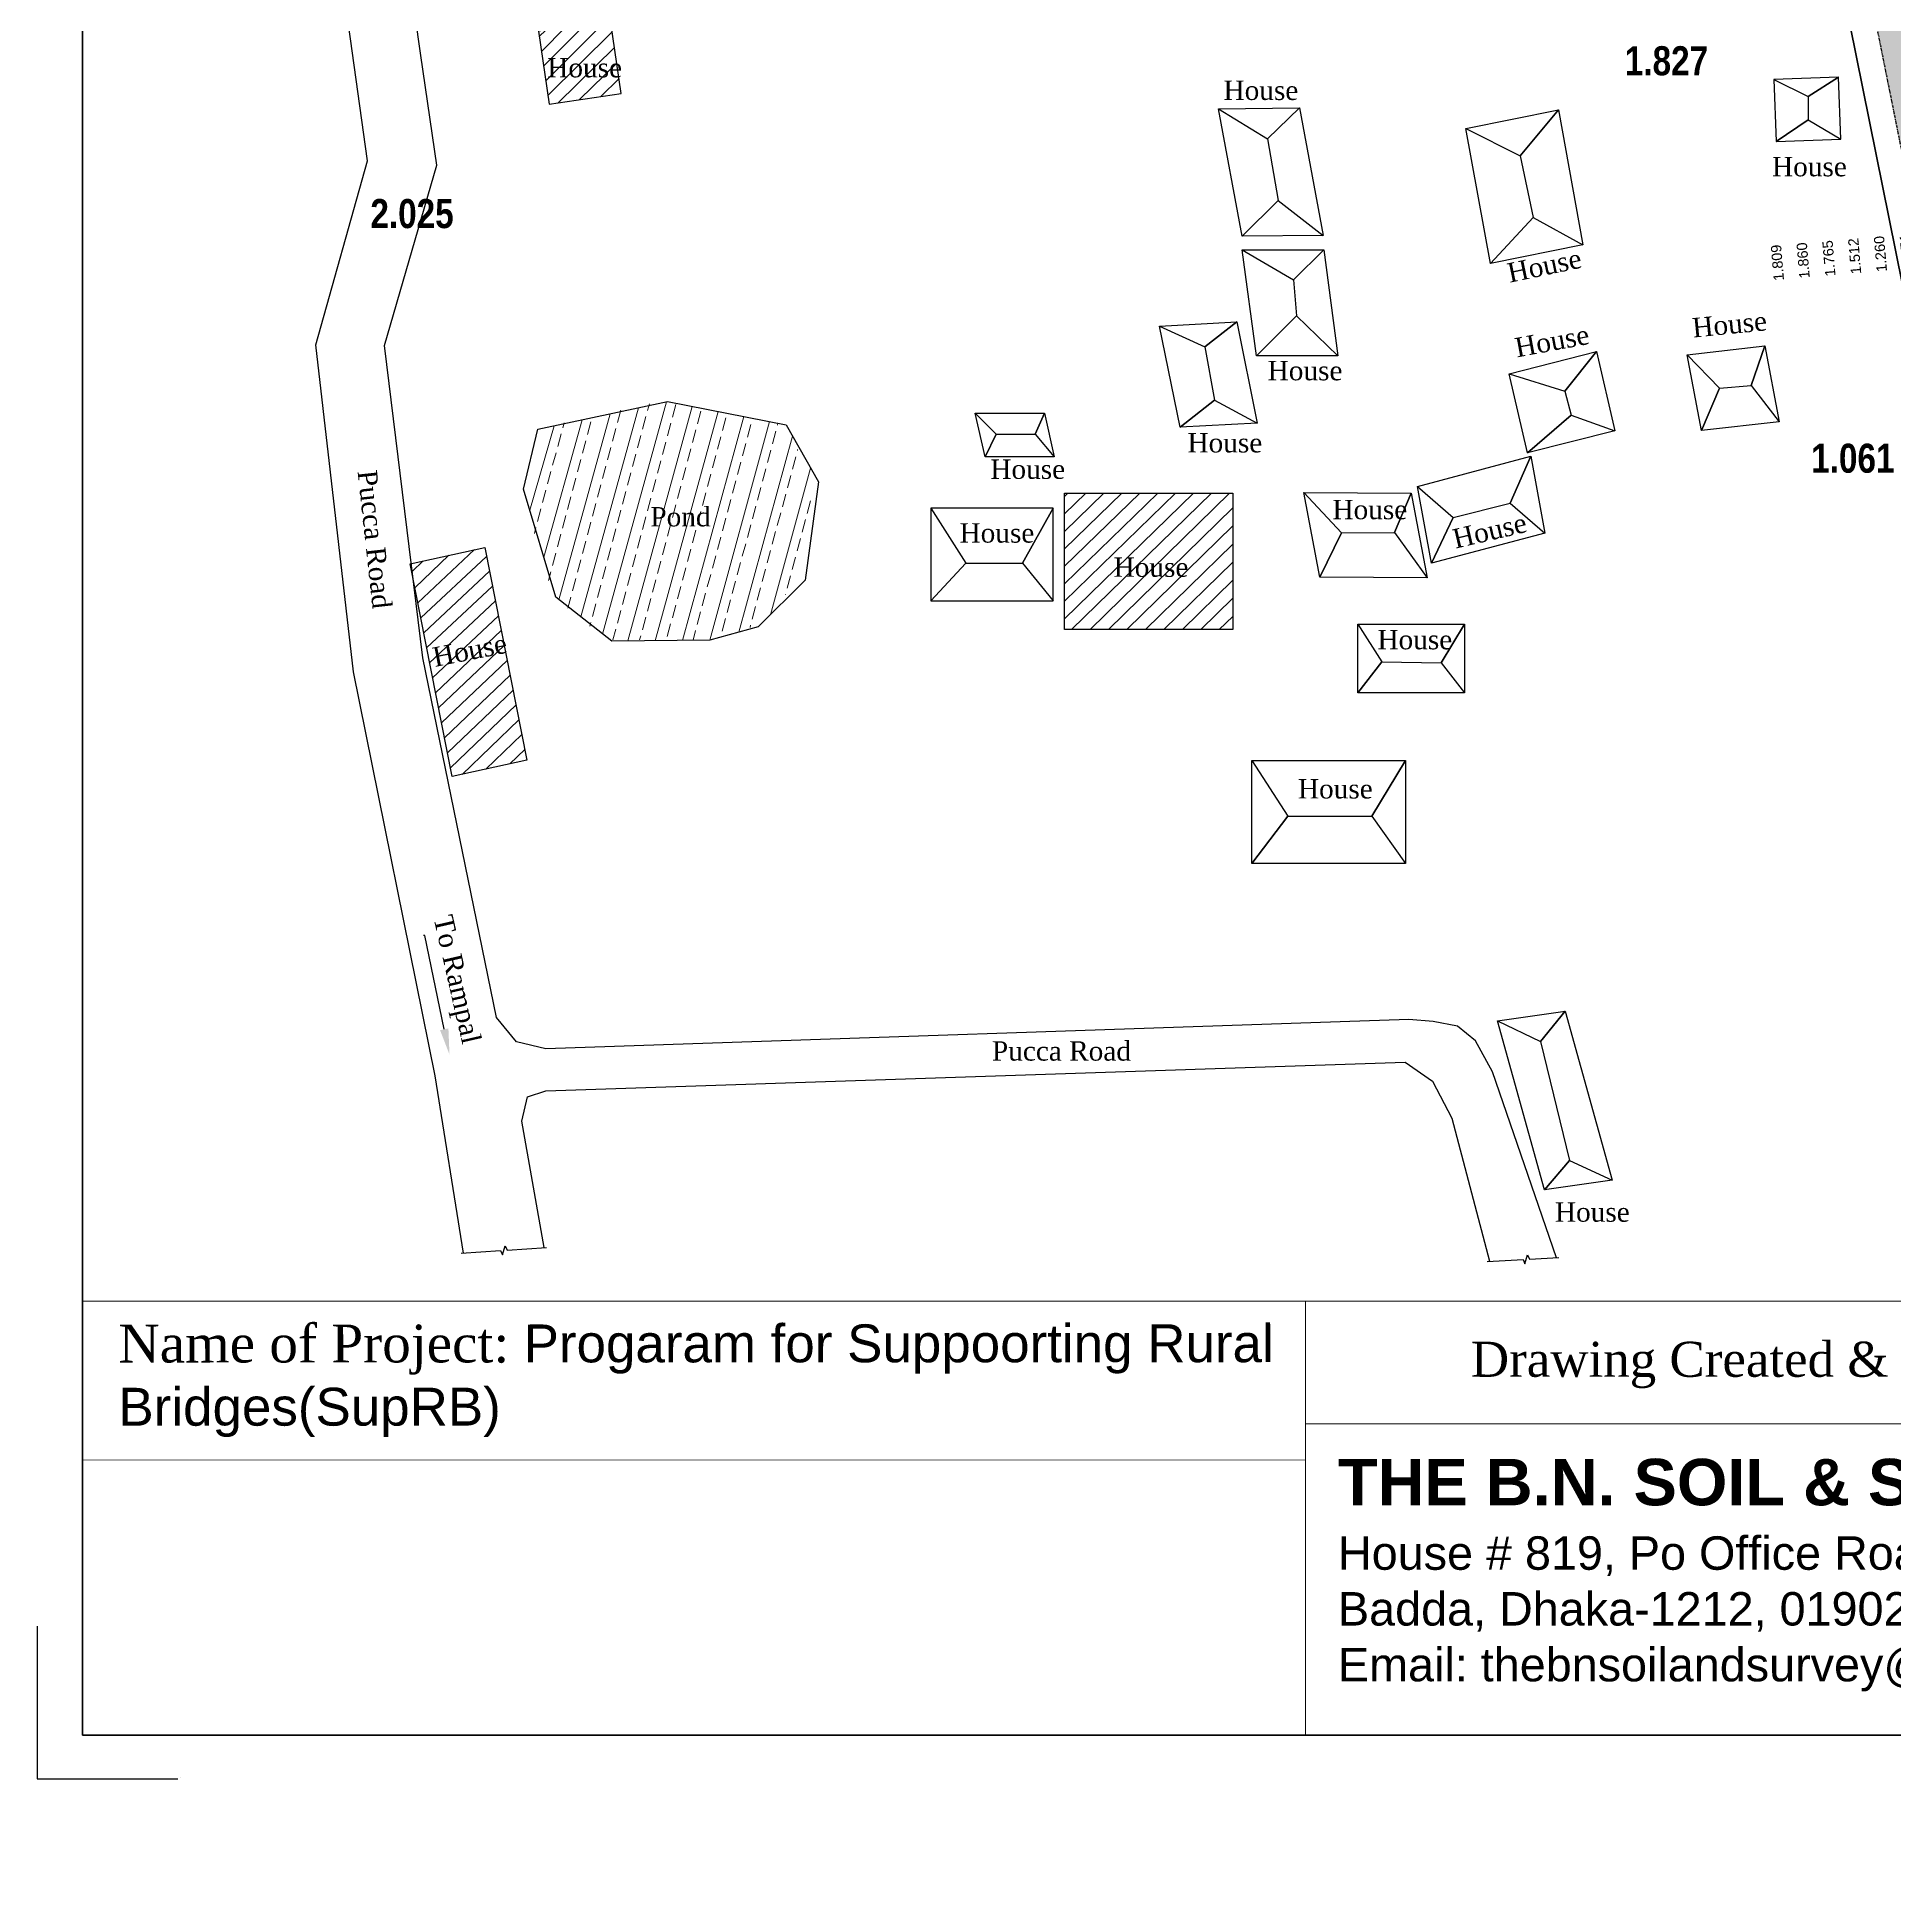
# Model space of a CAD drawing. Header units: inches. Extents: x 215676 to 3518780154, y 2761699 to 325936546.
# Drawn here: x 111483675 to 111627439, y 9315800 to 9458203 of the extents above; entities that cross this region are included whole.
import ezdxf
from ezdxf import colors
from ezdxf.entities.mleader import LeaderData, LeaderLine
from ezdxf.enums import TextEntityAlignment as Align
from ezdxf.math import Vec2, Vec3

# ---------------------------------------------------------------- set-up
doc = ezdxf.new("R2010")
doc.units = ezdxf.units.IN
doc.header["$LTSCALE"] = 20
doc.header["$MEASUREMENT"] = 0
doc.linetypes.add('DASHED', pattern=[0.75, 0.5, -0.25])
doc.linetypes.add('DASHED2', pattern=[0.375, 0.25, -0.125])
for name, color, linetype in [('Chainage_TXT', 7, 'Continuous'), ('Pond', 132, 'Continuous'), ('RL', 1, 'Continuous'), ('Text', 7, 'Continuous')]:
    doc.layers.add(name, color=color, linetype=linetype)
for name, color, linetype, lineweight in [('KHAL+RIVER BANK', 160, 'Continuous', 18), ('Pucca Road', 1, 'Continuous', 30), ('SEMI_PUCCA', 66, 'Continuous', 30), ('SHED', 7, 'Continuous', 30), ('Water Body', 4, 'Continuous', 18), ('Water Line', 4, 'DASHED', 18)]:
    doc.layers.add(name, color=color, linetype=linetype, lineweight=lineweight)
doc.styles.add('MtXpl_Arial_Narrow', font='ARIALNB.TTF')
doc.styles.get("Standard").update_dxf_attribs({"font": 'times.ttf', "height": 1})
doc.styles.add('SWIS', font='times.ttf')
doc.styles.add('text', font='arial.ttf')
doc.styles.add('TR', font='times.ttf')
pattern_1 = [(45, (-660745079.9965668, -2491106631.102173), (-695.3896861099662, 695.3896861099663), [])]

# ---------------------------------------------------------------- blocks, each defined once
blk = doc.blocks.new('jhg')
at = {"layer": 'RL', "lineweight": 5, "style": 'text'}
for s, p in [('1.489', (772845.2215620347, 2500598.103621385)), ('1.028', (772847.2215620347, 2500598.103621385)), ('0.568', (772849.2215620347, 2500598.103621385)), ('0.108', (772851.2215620347, 2500598.103621385)), ('-0.863', (772853.2215620347, 2500598.103621385)), ('-1.882', (772855.2215620347, 2500598.103621385)), ('-2.986', (772857.2215620347, 2500598.103621385)), ('-4.408', (772859.2215620347, 2500598.103621385)), ('-5.829', (772861.2215620347, 2500598.103621385)), ('-6.915', (772863.2215620347, 2500598.103621385)), ('-7.165', (772865.2215620347, 2500598.103621385)), ('-7.415', (772867.2215620347, 2500598.103621385)), ('-7.639', (772869.2215620347, 2500598.103621385)), ('-7.804', (772871.2215620347, 2500598.103621385)), ('-7.969', (772873.2215620347, 2500598.103621385)), ('-8.148', (772875.2215620347, 2500598.103621385)), ('-8.327', (772877.2215620347, 2500598.103621385)), ('-8.523', (772879.2215620347, 2500598.103621385)), ('-8.765', (772881.2215620347, 2500598.103621385)), ('-8.885', (772883.2215620347, 2500598.103621385)), ('-8.695', (772885.2215620347, 2500598.103621385)), ('-8.505', (772887.2215620347, 2500598.103621385)), ('-8.315', (772889.2215620347, 2500598.103621385)), ('-8.187', (772891.2215620347, 2500598.103621385)), ('-8.072', (772893.2215620347, 2500598.103621385)), ('-7.950', (772895.2215620347, 2500598.103621385)), ('-7.596', (772897.2215620347, 2500598.103621385)), ('-7.241', (772899.2215620347, 2500598.103621385)), ('-5.883', (772901.2215620347, 2500598.103621385)), ('-4.457', (772903.2215620347, 2500598.103621385)), ('-3.052', (772905.2215620347, 2500598.103621385)), ('-1.836', (772907.2215620347, 2500598.103621385)), ('-0.619', (772909.2215620347, 2500598.103621385)), ('0.325', (772911.2215620347, 2500598.103621385)), ('0.707', (772913.2215620347, 2500598.103621385)), ('0.959', (772915.2215620347, 2500598.103621385)), ('1.072', (772917.2215620347, 2500598.103621385)), ('1.090', (772919.2215620347, 2500598.103621385))]:
    blk.add_text(s, height=0.8, rotation=90, dxfattribs=at).set_placement(p, align=Align.MIDDLE_CENTER)
blk = doc.blocks.new('zxbzcbzb')
at = {"layer": 'RL', "lineweight": 5, "style": 'text'}
for s, p in [('1.044', (772845.8975965708, 2500599.668045709)), ('1.389', (772847.8975965708, 2500599.668045709)), ('1.733', (772849.8975965708, 2500599.668045709)), ('0.709', (772851.8975965708, 2500599.668045709)), ('0.137', (772853.8975965708, 2500599.668045709)), ('-0.284', (772855.8975965708, 2500599.668045709)), ('-0.705', (772857.8975965708, 2500599.668045709)), ('-1.812', (772859.8975965708, 2500599.668045709)), ('-3.237', (772861.8975965708, 2500599.668045709)), ('-4.662', (772863.8975965708, 2500599.668045709)), ('-6.087', (772865.8975965708, 2500599.668045709)), ('-6.588', (772867.8975965708, 2500599.668045709)), ('-6.929', (772869.8975965708, 2500599.668045709)), ('-7.269', (772871.8975965708, 2500599.668045709)), ('-7.610', (772873.8975965708, 2500599.668045709)), ('-7.950', (772875.8975965708, 2500599.668045709)), ('-8.291', (772877.8975965708, 2500599.668045709)), ('-8.356', (772879.8975965708, 2500599.668045709)), ('-8.388', (772881.8975965708, 2500599.668045709)), ('-8.419', (772883.8975965708, 2500599.668045709)), ('-8.450', (772885.8975965708, 2500599.668045709)), ('-8.378', (772887.8975965708, 2500599.668045709)), ('-8.156', (772889.8975965708, 2500599.668045709)), ('-7.934', (772891.8975965708, 2500599.668045709)), ('-7.713', (772893.8975965708, 2500599.668045709)), ('-7.363', (772895.8975965708, 2500599.668045709)), ('-6.542', (772897.8975965708, 2500599.668045709)), ('-5.720', (772899.8975965708, 2500599.668045709)), ('-4.898', (772901.8975965708, 2500599.668045709)), ('-4.000', (772903.8975965708, 2500599.668045709)), ('-2.786', (772905.8975965708, 2500599.668045709)), ('-1.573', (772907.8975965708, 2500599.668045709)), ('-0.360', (772909.8975965708, 2500599.668045709)), ('0.418', (772911.8975965708, 2500599.668045709)), ('0.680', (772913.8975965708, 2500599.668045709)), ('0.942', (772915.8975965708, 2500599.668045709)), ('1.073', (772917.8975965708, 2500599.668045709)), ('1.096', (772919.8975965708, 2500599.668045709)), ('1.118', (772921.8975965708, 2500599.668045709))]:
    blk.add_text(s, height=0.8, rotation=90, dxfattribs=at).set_placement(p, align=Align.MIDDLE_CENTER)
blk = doc.blocks.new('ERWB')
at = {"layer": 'RL', "lineweight": 5, "style": 'text'}
for s, p in [('2.169', (772886.1474310823, 2500595.00364748)), ('1.720', (772888.1474310823, 2500595.00364748)), ('0.913', (772890.1474310823, 2500595.00364748)), ('0.270', (772892.1474310823, 2500595.00364748)), ('-0.235', (772894.1474310823, 2500595.00364748)), ('-0.739', (772896.1474310823, 2500595.00364748)), ('-1.996', (772898.1474310823, 2500595.00364748)), ('-3.407', (772900.1474310823, 2500595.00364748)), ('-4.819', (772902.1474310823, 2500595.00364748)), ('-5.862', (772904.1474310823, 2500595.00364748)), ('-6.407', (772906.1474310823, 2500595.00364748)), ('-6.951', (772908.1474310823, 2500595.00364748)), ('-7.495', (772910.1474310823, 2500595.00364748)), ('-7.961', (772912.1474310823, 2500595.00364748)), ('-8.400', (772914.1474310823, 2500595.00364748)), ('-8.839', (772916.1474310823, 2500595.00364748)), ('-8.749', (772918.1474310823, 2500595.00364748)), ('-8.408', (772920.1474310823, 2500595.00364748)), ('-8.068', (772922.1474310823, 2500595.00364748)), ('-7.727', (772924.1474310823, 2500595.00364748)), ('-7.407', (772926.1474310823, 2500595.00364748)), ('-7.111', (772928.1474310823, 2500595.00364748)), ('-6.814', (772930.1474310823, 2500595.00364748)), ('-6.518', (772932.1474310823, 2500595.00364748)), ('-5.780', (772934.1474310823, 2500595.00364748)), ('-4.677', (772936.1474310823, 2500595.00364748)), ('-3.575', (772938.1474310823, 2500595.00364748)), ('-2.472', (772940.1474310823, 2500595.00364748)), ('-1.515', (772942.1474310823, 2500595.00364748)), ('-0.746', (772944.1474310823, 2500595.00364748)), ('0.023', (772946.1474310823, 2500595.00364748)), ('0.611', (772948.1474310823, 2500595.00364748)), ('0.959', (772950.1474310823, 2500595.00364748)), ('1.024', (772952.1474310823, 2500595.00364748)), ('1.040', (772954.1474310823, 2500595.00364748)), ('1.049', (772956.1474310823, 2500595.00364748)), ('1.058', (772958.1474310823, 2500595.00364748)), ('1.221', (772960.1474310823, 2500595.00364748)), ('1.444', (772962.1474310823, 2500595.00364748)), ('1.668', (772964.1474310823, 2500595.00364748)), ('1.937', (772966.1474310823, 2500595.00364748)), ('2.235', (772968.1474310823, 2500595.00364748)), ('4.251', (772970.1474310823, 2500595.00364748))]:
    blk.add_text(s, height=0.8, rotation=90, dxfattribs=at).set_placement(p, align=Align.MIDDLE_CENTER)
blk = doc.blocks.new('dfgnfgjm')
at = {"layer": 'RL', "lineweight": 5, "style": 'text'}
for s, p in [('1.809', (773051.0267442473, 2500607.305582792)), ('1.860', (773053.0267442473, 2500607.305582792)), ('1.765', (773055.0267442473, 2500607.305582792)), ('1.512', (773057.0267442473, 2500607.305582792)), ('1.260', (773059.0267442473, 2500607.305582792)), ('0.971', (773061.0267442473, 2500607.305582792)), ('0.647', (773063.0267442473, 2500607.305582792)), ('0.323', (773065.0267442473, 2500607.305582792)), ('-0.001', (773067.0267442473, 2500607.305582792)), ('-0.569', (773069.0267442473, 2500607.305582792)), ('-1.472', (773071.0267442473, 2500607.305582792)), ('-2.375', (773073.0267442473, 2500607.305582792)), ('-3.278', (773075.0267442473, 2500607.305582792)), ('-4.181', (773077.0267442473, 2500607.305582792)), ('-5.051', (773079.0267442473, 2500607.305582792)), ('-5.662', (773081.0267442473, 2500607.305582792)), ('-6.274', (773083.0267442473, 2500607.305582792)), ('-6.885', (773085.0267442473, 2500607.305582792)), ('-7.497', (773087.0267442473, 2500607.305582792)), ('-7.876', (773089.0267442473, 2500607.305582792)), ('-7.659', (773091.0267442473, 2500607.305582792)), ('-7.442', (773093.0267442473, 2500607.305582792)), ('-7.225', (773095.0267442473, 2500607.305582792)), ('-7.008', (773097.0267442473, 2500607.305582792)), ('-6.007', (773099.0267442473, 2500607.305582792)), ('-4.888', (773101.0267442473, 2500607.305582792)), ('-3.770', (773103.0267442473, 2500607.305582792)), ('-2.651', (773105.0267442473, 2500607.305582792)), ('-1.532', (773107.0267442473, 2500607.305582792)), ('-0.925', (773109.0267442473, 2500607.305582792)), ('-0.412', (773111.0267442473, 2500607.305582792)), ('0.101', (773113.0267442473, 2500607.305582792)), ('0.614', (773115.0267442473, 2500607.305582792)), ('1.128', (773117.0267442473, 2500607.305582792)), ('1.468', (773119.0267442473, 2500607.305582792)), ('1.743', (773121.0267442473, 2500607.305582792)), ('2.019', (773123.0267442473, 2500607.305582792))]:
    blk.add_text(s, height=0.8, rotation=90, dxfattribs=at).set_placement(p, align=Align.MIDDLE_CENTER)
blk = doc.blocks.new('dffmhdsrt')
at = {"layer": 'RL', "lineweight": 5, "style": 'text'}
for s, p in [('1.661', (773047.0487033459, 2500611.948592406)), ('1.199', (773049.0487033459, 2500611.948592406)), ('0.737', (773051.0487033459, 2500611.948592406)), ('0.275', (773053.0487033459, 2500611.948592406)), ('-0.587', (773055.0487033459, 2500611.948592406)), ('-2.203', (773057.0487033459, 2500611.948592406)), ('-3.819', (773059.0487033459, 2500611.948592406)), ('-5.435', (773061.0487033459, 2500611.948592406)), ('-6.225', (773063.0487033459, 2500611.948592406)), ('-6.867', (773065.0487033459, 2500611.948592406)), ('-7.509', (773067.0487033459, 2500611.948592406)), ('-8.151', (773069.0487033459, 2500611.948592406)), ('-8.306', (773071.0487033459, 2500611.948592406)), ('-8.449', (773073.0487033459, 2500611.948592406)), ('-8.591', (773075.0487033459, 2500611.948592406)), ('-8.678', (773077.0487033459, 2500611.948592406)), ('-8.597', (773079.0487033459, 2500611.948592406)), ('-8.517', (773081.0487033459, 2500611.948592406)), ('-8.436', (773083.0487033459, 2500611.948592406)), ('-8.353', (773085.0487033459, 2500611.948592406)), ('-8.242', (773087.0487033459, 2500611.948592406)), ('-8.131', (773089.0487033459, 2500611.948592406)), ('-8.020', (773091.0487033459, 2500611.948592406)), ('-7.417', (773093.0487033459, 2500611.948592406)), ('-6.589', (773095.0487033459, 2500611.948592406)), ('-5.761', (773097.0487033459, 2500611.948592406)), ('-3.198', (773099.0487033459, 2500611.948592406)), ('-0.987', (773101.0487033459, 2500611.948592406)), ('-0.431', (773103.0487033459, 2500611.948592406)), ('0.289', (773105.0487033459, 2500611.948592406)), ('1.026', (773107.0487033459, 2500611.948592406)), ('1.129', (773109.0487033459, 2500611.948592406)), ('1.145', (773111.0487033459, 2500611.948592406)), ('1.191', (773113.0487033459, 2500611.948592406)), ('1.693', (773115.0487033459, 2500611.948592406))]:
    blk.add_text(s, height=0.8, rotation=90, dxfattribs=at).set_placement(p, align=Align.MIDDLE_CENTER)

msp = doc.modelspace()

# ---------------------------------------------------------------- hatches: boundary and pattern name
at = {"layer": 'SEMI_PUCCA', "lineweight": 25, "ltscale": 0.2}
h = msp.add_hatch(dxfattribs=at)
h.set_pattern_fill('ANSI31', color=256, scale=7867.43620184867)
h.set_pattern_definition(pattern_1)
h.paths.add_polyline_path([(111530923.2703552, 9516684.767654419), (111524996.78125, 9516684.767654419), (111524996.78125, 9510457.484329224), (111530923.2703552, 9510457.484329224)])
h.paths.add_polyline_path([(111530115.738266, 9504056.24187088), (111534318.3246155, 9504056.24187088), (111534318.3246155, 9510457.484329224), (111530115.738266, 9510457.484329224)])
h.paths.add_polyline_path([(111521556.7499084, 9495534.113401413), (111523274.7202759, 9486935.08160019), (111534407.2014923, 9488205.20214653), (111532689.2311401, 9496804.233947754)])
h.paths.add_polyline_path([(111531186.8607788, 9464637.486974716), (111531343.4161377, 9463103.3910141), (111533641.4046021, 9463338.179229736), (111533513.8880463, 9464874.961427689)])
h.paths.add_polyline_path([(111522472.2846832, 9458672.892396927), (111523298.4871521, 9453027.41930008), (111528873.1514893, 9453843.259061813), (111528046.9490204, 9459488.73215866)])
h.paths.add_polyline_path([(111563185.0578003, 9422929.593647003), (111563185.0578003, 9412368.552490234), (111576207.1718597, 9412368.552490234), (111576207.1718597, 9422929.593647003)])
h.paths.add_polyline_path([(111566605.3749459, 9416048.056879157), (111573013.0894376, 9416048.056879157), (111573013.0894376, 9418293.190260557), (111566605.3749459, 9418293.190260557)], flags=24)
h = msp.add_hatch(dxfattribs=at)
h.set_pattern_fill('ANSI31', color=256, scale=7867.43620184867)
h.set_pattern_definition(pattern_1)
h.paths.add_polyline_path([(111518315.5708771, 9418727.762516022), (111512629.7134207, 9417476.112927854), (111512798.3050748, 9416104.14698606), (111515797.6341095, 9400997.420660019), (111521582.9468231, 9402270.963716507)])
h.paths.add_polyline_path([(111514169.7884572, 9409010.760776538), (111520456.4612066, 9410250.33761917), (111520022.1385863, 9412453.060425553), (111513735.4658369, 9411213.483582921)], flags=25)
at = {"layer": 'Water Line', "linetype": 'Continuous', "lineweight": 9, "ltscale": 15, "true_color": 0x7aafdf}
h = msp.add_hatch(dxfattribs=at)
h.set_pattern_fill('ANSI33', color=143, scale=8000, angle=25)
h.set_pattern_definition([(70, (-660745079.9965668, -2491106631.102173), (-1879.385241571816, 684.0402866513374), []), (70, (-660743798.2837982, -2491106033.429696), (-1879.385241571816, 684.0402866513374), [999.9999999999994, -499.9999999999997])])
h.paths.add_polyline_path([(111680436.0011749, 9519671.77158928), (111685580.553421, 9559962.20834732), (111656696.2905273, 9560134.175106049), (111655958.5717316, 9562199.211807251), (111654434.0624847, 9558086.999031067), (111653696.343689, 9560152.035736084), (111624817.3181458, 9560323.97131157), (111622829.4805298, 9546872.626403809), (111621208.5013123, 9536275.814277649), (111620512.6312256, 9516954.05693245), (111621475.2111053, 9499864.423732758), (111622996.6079865, 9478205.075429916), (111623166.2949829, 9477079.740093231), (111678380.8221588, 9472777.00863266), (111678237.7619171, 9486312.969892502), (111679710.7558441, 9506906.403596878)])
h.paths.add_polyline_path([(111678380.8221588, 9472777.00863266), (111623166.2949829, 9477079.740093231), (111624143.2457275, 9470600.76817894), (111678569.2661438, 9465606.586093903), (111678433.3370361, 9467808.19706726)])
h.paths.add_polyline_path([(111678569.2661438, 9465606.586093903), (111624143.2457275, 9470600.76817894), (111625419.3378296, 9462137.941532135), (111631497.4082794, 9431945.098218918), (111636723.6602783, 9411331.420240402), (111648005.3448639, 9386104.331453323), (111661974.6630707, 9363128.535959244), (111682853.5872955, 9370164.3794384), (111684222.349884, 9368451.167675018), (111684327.7465057, 9372835.607656479), (111685696.5091095, 9371122.39589119), (111706603.1754608, 9378167.588001251), (111695138.5572205, 9400833.997255325), (111686544.9447479, 9421150.038619995), (111681881.9163513, 9435594.815158844), (111679388.6449127, 9452335.306316376)])
h.paths.add_polyline_path([(111643087.6606293, 9539550.192918777), (111643998.3086243, 9528063.528446198), (111647921.2411346, 9528675.941785812), (111647010.5931396, 9540162.606258392)], flags=16)
h = msp.add_hatch(dxfattribs=at)
h.set_pattern_fill('ANSI33', color=143, scale=8000, angle=30)
h.set_pattern_definition([(74.99999999999999, (-660745079.9965668, -2491106631.102173), (-1931.851652578137, 517.6380902050419), []), (74.99999999999999, (-660743855.2516937, -2491105923.995393), (-1931.851652578137, 517.6380902050419), [1000, -500])])
h.paths.add_polyline_path([(111532446.7947693, 9430014.71775055), (111522431.1032867, 9427880.026475906), (111521319.3739319, 9423228.874778748), (111523812.956955, 9414870.23136139), (111528138.2279205, 9411477.953508377), (111535731.9194489, 9411550.856107712), (111539476.916748, 9412571.266407013), (111543108.4227905, 9416199.387727737), (111544129.7811127, 9423795.768100739), (111541633.124649, 9428217.544130325)])
h.paths.add_polyline_path([(111530737.9355391, 9419931.325487845), (111536081.4827634, 9419931.325487845), (111536081.4827634, 9422283.524478473), (111530737.9355391, 9422283.524478473)], flags=24)

# ---------------------------------------------------------------- linework, layer by layer
at = {"lineweight": 15}
for p, q in [((111487173.5988159, 9360422.301063538), (111487173.5179138, 9326844.67250061)), ((111487173.5988159, 9360421.908306122, 1.308497044050227e-06), (111839973.5988159, 9360421.63596344, 1.273497041154315e-06)), ((111581825.6971741, 9360422.227176666, -2.273008448128166e-08), (111581825.616272, 9326844.598611832, -2.273008448128166e-08)), ((111839666.7023773, 9350929.919303894, -8.462057721203564e-08), (111581825.6743011, 9350930.540567398, -2.273008448128166e-08))]:
    msp.add_line(p, q, dxfattribs=at)
msp.add_lwpolyline([(111487173.5179138, 9326844.67250061), (111839973.5179138, 9326844.67250061), (111839973.5179138, 9576324.67250061), (111487173.5179138, 9576324.67250061)], close=True)
at = {"lineweight": 50}
msp.add_lwpolyline([(111487173.5179138, 9326844.67250061), (111839973.5179138, 9326844.67250061), (111839973.5179138, 9576324.67250061), (111487173.5179138, 9576324.67250061)], close=True, dxfattribs=at)
msp.add_lwpolyline([(111513304.6016693, 9358739.178625107), (111513304.6016693, 9358739.178625107)])
at = {"lineweight": 15}
msp.add_lwpolyline([(111487173.5691986, 9348126.234342575), (111581825.6675415, 9348126.006282806)], dxfattribs=at)
at = {"layer": 'Defpoints', "color": 1, "linetype": 'Continuous', "lineweight": 30}
msp.add_lwpolyline([(111483679.5514984, 9335276.656187057), (111483674.5657959, 9323451.423259735), (111494561.1043243, 9323446.833330154)], dxfattribs=at)
at = {"layer": 'KHAL+RIVER BANK', "lineweight": 40, "ltscale": 15}
msp.add_lwpolyline([(111660032.027771, 9362473.900798798), (111646231.0034332, 9385172.897827148), (111634827.4284973, 9410672.546899796), (111629546.5417786, 9431501.718137741), (111623449.0007172, 9461791.281930923), (111621007.0995636, 9477985.556684494), (111619479.1556396, 9499738.112035751), (111618510.6039124, 9516933.769062042), (111619213.9693451, 9536463.644382477), (111620851.7098694, 9547170.030138016), (111622797.3744202, 9560335.997348785)], dxfattribs=at)
at = {"layer": 'Pond', "lineweight": 30}
msp.add_lwpolyline([(111528138.2279205, 9411477.953508377), (111523812.956955, 9414870.23136139), (111521319.3739319, 9423228.874778748), (111522431.1032867, 9427880.026475906), (111532446.7947693, 9430014.71775055), (111541633.124649, 9428217.544130325), (111544129.7811127, 9423795.768100739), (111543108.4227905, 9416199.387727737), (111539476.916748, 9412571.266407013), (111535731.9194489, 9411550.856107712), (111528138.2279205, 9411477.953508377)], dxfattribs=at)
at = {"layer": 'Pucca Road', "ltscale": 0.5}
for points in [[(111589814.881485, 9382211.572465897), (111523053.6326141, 9379923.623357773), (111520761.4202118, 9380468.164457321), (111519222.3311005, 9382370.678518295), (111513524.2713623, 9410196.375175476), (111510556.6879578, 9434345.989124298), (111514615.0034332, 9448300.897827148), (111513376.0733337, 9456785.48012352), (111512015.5680389, 9466266.651269913), (111511227.8425293, 9471350.826475143), (111510014.8819122, 9478903.400577545), (111508217.3935699, 9488324.281671524), (111507043.9883728, 9494832.744281769), (111502912.2424622, 9509949.061630249), (111496915.1720428, 9531012.191925049)], [(111516668.734787, 9364132.24687004), (111514486.8601685, 9377836.164802551), (111508158.9531708, 9409094.581457138), (111505248.5194397, 9434396.3111763), (111509241.4907837, 9448639.455575943), (111506887.9331207, 9465501.550014496), (111506106.8435516, 9470542.895318985), (111502111.5521851, 9493102.07098198), (111497817.1351471, 9508460.782623291), (111491928.4942932, 9529348.446065903)], [(111601250.2579803, 9363771.76548767), (111596300.7047119, 9378167.958301544), (111594996.4986115, 9380562.125852585), (111593598.2973938, 9381692.370939255), (111591714.2047577, 9382057.341472626), (111589814.881485, 9382211.572465897)], [(111522903.7090454, 9364560.315904617), (111521194.4412231, 9374338.246488571), (111521614.4754639, 9376214.163208008), (111523028.3839111, 9376679.12858963), (111589553.6173248, 9378906.001167297)], [(111589553.6173248, 9378906.001167297), (111591653.7289581, 9377434.07995987), (111593150.5818939, 9374579.120824814), (111596066.0891876, 9363499.165670395)], [(111516489.1575317, 9364119.917797089), (111519536.8090515, 9364329.157672882), (111519685.0390015, 9363995.091421127), (111519887.4048462, 9364697.471355438), (111520035.6347961, 9364363.405103683), (111523083.2863007, 9364572.644981384)], [(111595886.3375244, 9363489.713768005), (111598666.2290039, 9363635.889158249), (111598809.0904999, 9363299.492116928), (111599022.6776733, 9363998.541490555), (111599165.5391846, 9363662.144451141), (111601430.0096741, 9363781.21739006)]]:
    msp.add_lwpolyline(points, dxfattribs=at)
at = {"layer": 'SEMI_PUCCA', "lineweight": 30}
for points in [[(111523298.4871521, 9453027.41930008), (111528873.1514893, 9453843.259061813), (111528046.9490204, 9459488.73215866), (111522472.2846832, 9458672.892396927)], [(111563185.0578003, 9422929.593647003), (111576207.1718597, 9422929.593647003), (111576207.1718597, 9412368.552490234), (111563185.0578003, 9412368.552490234)], [(111512530.2581482, 9417454.219457626), (111518315.5708771, 9418727.762516022), (111521582.9468231, 9402270.963716507), (111515797.6341095, 9400997.420660019)]]:
    msp.add_lwpolyline(points, close=True, dxfattribs=at)
at = {"layer": 'SHED', "lineweight": 30}
for points in [[(111618076.0023499, 9454929.700532913), (111620725.8574524, 9453600.53476715), (111623072.0034485, 9455120.897827148), (111620725.8574524, 9453600.53476715), (111620725.8574524, 9451804.527666092), (111618259.6084442, 9450124.281009674), (111620725.8574524, 9451804.527666092), (111623256.0034485, 9450314.897827148)], [(111575092.1077728, 9452669.810983658), (111578884.6878967, 9450344.274534225), (111581361.5123291, 9452734.950008392), (111578884.6878967, 9450344.274534225), (111579702.8337708, 9445564.398326874), (111576929.6198578, 9442797.237283707), (111579702.8337708, 9445564.398326874), (111583199.0243988, 9442862.376310349)], [(111594246.7615662, 9451137.072948456), (111598456.2583008, 9449023.852804184), (111601411.0038757, 9452588.841682434), (111598456.2583008, 9449023.852804184), (111599460.4087219, 9444255.018602371), (111596139.2042389, 9440687.712108612), (111599460.4087219, 9444255.018602371), (111603303.4465485, 9442139.48084259)], [(111576933.7601318, 9441747.959178925), (111580903.7415314, 9439429.471805573), (111583251.5696259, 9441747.959178925), (111580903.7415314, 9439429.471805573), (111581134.8323364, 9436650.874565125), (111578026.8122406, 9433539.282699585), (111581134.8323364, 9436650.874565125), (111584344.6217499, 9433539.282699585)], [(111570540.1200562, 9435855.386371613), (111574030.2814636, 9434233.421878815), (111576511.2015076, 9436185.285434723), (111574030.2814636, 9434233.421878815), (111574788.5373383, 9430130.03433609), (111572128.2724609, 9428021.400728226), (111574788.5373383, 9430130.03433609), (111578099.3539124, 9428351.299791336)], [(111597602.9449005, 9432153.967733383), (111601907.1715088, 9430824.92943573), (111604353.0406952, 9433873.633808136), (111601907.1715088, 9430824.92943573), (111602391.8218231, 9428958.797945023), (111599020.4674072, 9426033.975282669), (111602391.8218231, 9428958.797945023), (111605770.5631866, 9427753.641355515)], [(111611373.128006, 9433637.603393555), (111613877.1993256, 9431051.297517776), (111612486.8864594, 9427770.501169205), (111613877.1993256, 9431051.297517776), (111616332.1235046, 9431250.739984512), (111617380.7049103, 9434311.984291077), (111616332.1235046, 9431250.739984512), (111618494.4633789, 9428444.882066727)], [(111556279.1705475, 9429117.57837677), (111557896.9254303, 9427488.458143234), (111557039.1143188, 9425733.576833725), (111557896.9254303, 9427488.458143234), (111560912.7425079, 9427488.458143234), (111561620.4612427, 9429117.57837677), (111560912.7425079, 9427488.458143234), (111562380.4050293, 9425733.576833725)], [(111590505.0363312, 9423449.221826553), (111593258.9240265, 9421032.177244186), (111591585.052063, 9417497.824018478), (111593258.9240265, 9421032.177244186), (111597681.4313812, 9422145.203109741), (111599280.1529236, 9425775.829551697), (111597681.4313812, 9422145.203109741), (111600360.1686401, 9419824.431743622)], [(111581696.0231171, 9422978.36443901), (111584609.0184479, 9419850.353328705), (111582945.1347656, 9416435.12020874), (111584609.0184479, 9419850.353328705), (111588727.6773834, 9419884.082227707), (111590007.2503204, 9422921.892993927), (111588727.6773834, 9419884.082227707), (111591256.3619843, 9416378.648763657)], [(111552844.7290802, 9421753.603767395), (111555543.7109833, 9417500.734081268), (111552844.7290802, 9414607.274009705), (111555543.7109833, 9417500.734081268), (111559937.2662201, 9417500.734081268), (111562291.0466003, 9421753.603767395), (111559937.2662201, 9417500.734081268), (111562291.0466003, 9414607.274009705)], [(111585885.1759186, 9412783.710588455), (111587731.6188507, 9409870.953670502), (111585885.1759186, 9407478.557664871), (111587731.6188507, 9409870.953670502), (111592334.9678192, 9409810.17857933), (111594129.8112488, 9412783.710588455), (111592334.9678192, 9409810.17857933), (111594129.8112488, 9407478.557664871)], [(111577677.098114, 9402231.030935287), (111580470.7006531, 9397944.803354263), (111577677.098114, 9394263.182416916), (111580470.7006531, 9397944.803354263), (111586961.1605835, 9397944.803354263), (111589572.4322205, 9402231.030935287), (111586961.1605835, 9397944.803354263), (111589572.4322205, 9394263.182416916)], [(111596690.049881, 9382107.626808167), (111600020.9342651, 9380512.20262909), (111601923.5717773, 9382851.788526535), (111600020.9342651, 9380512.20262909), (111602250.4667053, 9371289.576896667), (111600331.6750336, 9369018.924442291), (111602250.4667053, 9371289.576896667), (111605565.1969147, 9369763.08616066)]]:
    msp.add_lwpolyline(points, dxfattribs=at)
for points in [[(111618259.6084442, 9450124.281009674), (111623255.9627838, 9450315.182359695), (111623072.3566895, 9455120.601884842), (111618076.0023499, 9454929.700532913)], [(111575092.1077728, 9452669.810983658), (111581361.5123291, 9452734.950008392), (111583199.0243988, 9442862.376310349), (111576929.6198578, 9442797.237283707)], [(111594246.7615662, 9451137.072948456), (111601411.0038757, 9452588.841682434), (111603303.4465485, 9442139.48084259), (111596139.2042389, 9440687.712108612)], [(111576933.7601318, 9441747.959178925), (111583251.5696259, 9441747.959178925), (111584344.6217499, 9433539.282699585), (111578026.8122406, 9433539.282699585)], [(111570540.1200562, 9435855.386371613), (111576511.2015076, 9436185.285434723), (111578099.3539124, 9428351.299791336), (111572128.2724609, 9428021.400728226)], [(111597602.9449005, 9432153.967733383), (111604353.0406952, 9433873.633808136), (111605770.5631866, 9427753.641355515), (111599020.4674072, 9426033.975282669)], [(111611373.128006, 9433637.603393555), (111617380.7049103, 9434311.984291077), (111618494.4633789, 9428444.882066727), (111612486.8864594, 9427770.501169205)], [(111556279.1705475, 9429117.57837677), (111561620.4612427, 9429117.57837677), (111562380.4050293, 9425733.576833725), (111557039.1143188, 9425733.576833725)], [(111590505.0363312, 9423449.221826553), (111599280.1529236, 9425775.829551697), (111600360.1686401, 9419824.431743622), (111591585.052063, 9417497.824018478)], [(111581696.0231171, 9422978.36443901), (111590007.2503204, 9422921.892993927), (111591256.3619843, 9416378.648763657), (111582945.1347656, 9416435.12020874)], [(111562291.0466003, 9421753.603767395), (111552844.7290802, 9421753.603767395), (111552844.7290802, 9414607.274009705), (111562291.0466003, 9414607.274009705)], [(111585885.1759186, 9412783.710588455), (111594129.8112488, 9412783.710588455), (111594129.8112488, 9407478.557664871), (111585885.1759186, 9407478.557664871)], [(111577677.098114, 9402231.030935287), (111589572.4322205, 9402231.030935287), (111589572.4322205, 9394263.182416916), (111577677.098114, 9394263.182416916)], [(111596690.049881, 9382107.626808167), (111601923.5717773, 9382851.788526535), (111605565.1969147, 9369763.08616066), (111600331.6750336, 9369018.924442291)]]:
    msp.add_lwpolyline(points, close=True, dxfattribs=at)
at = {"layer": 'Water Body', "linetype": 'DASHED2', "lineweight": 30, "ltscale": 15}
msp.add_lwpolyline([(111661974.6630707, 9363128.535959244), (111648005.3448639, 9386104.331453323), (111636723.6602783, 9411331.420240402), (111631497.4082794, 9431945.098218918), (111625419.3378296, 9462137.941532135), (111622996.6079865, 9478205.075429916), (111621475.2111053, 9499864.423732758), (111620512.6312256, 9516954.05693245), (111621208.5013123, 9536275.814277649), (111622829.4805298, 9546872.626403809), (111624817.3181458, 9560323.97131157)], dxfattribs=at)

# ---------------------------------------------------------------- block references
at = {"layer": 'Chainage_TXT', "xscale": 1000, "yscale": 1000, "zscale": 1000, "rotation": 4.864204723822248}
msp.add_blockref('dfgnfgjm', (-446610900.5220337, -2547710961.029019), dxfattribs=at)
at = {"layer": 'Chainage_TXT'}
for name, p in [('jhg', (110721836.2932831, 6823041.962342888)), ('zxbzcbzb', (110721837.0419645, 6823018.543866585)), ('jhg', (110721716.788772, 6815316.438637465)), ('zxbzcbzb', (110721717.5374534, 6815293.020161162))]:
    msp.add_blockref(name, p, dxfattribs=at)
for name, p, rotation in [('dfgnfgjm', (110936455.6427034, 6766412.425469198), 4.864204723822248), ('ERWB', (110533884.8996462, 6889016.915498046, 17.8251864751212), 355.6388684041351), ('dffmhdsrt', (111638544.0848489, 6710106.404289108), 20.3290875241062), ('dfgnfgjm', (110936336.1381923, 6758686.901763775), 4.864204723822248), ('dffmhdsrt', (111638424.5803377, 6702380.880583685), 20.3290875241062)]:
    msp.add_blockref(name, p, dxfattribs=dict(at, rotation=rotation))

# ---------------------------------------------------------------- texts
at = {"layer": 'RL', "style": 'MtXpl_Arial_Narrow'}
for s, height, rotation, p in [('1.827', 2248.172575987745, 359.9994752229057, (111606543.3047791, 9455252.80591774)), ('2.025', 2248.172575987745, 359.9994752229057, (111509463.4833374, 9443431.41963768)), ('1.061', 2248.172575987745, 359.9994752229057, (111620964.7038574, 9424504.86570549)), ('2.025', 2.248172575987745, 359.9994751876742, (111494571.0892894, 9323608.431514176)), ('2.025', 2.248172575987745, 359.9994751876742, (111494576.0067088, 9323566.817917854)), ('1.941', 2.248172575987745, 359.9994751876742, (111494591.7490854, 9323596.172836754)), ('1.471', 2.248172575987745, 359.9994751876742, (111494612.3299491, 9323598.151896045, 1.541)), ('0.932', 2.248172575987745, 359.9994751876742, (111494623.2835591, 9323598.180685388)), ('1.666', 2.248172575987745, 359.9994751876742, (111494655.8322679, 9323599.556452926)), ('1.827', 2.248172575987745, 359.9994751876742, (111494673.0865303, 9323578.639304135)), ('1.493', 2.248172575987745, 359.9994751876742, (111494677.4251571, 9323646.286314443)), ('1.061', 2.248172575987745, 359.9994751876742, (111494687.5079293, 9323547.891363924)), ('-0.836', 2.248172575987745, 359.9994751876742, (111494693.9836574, 9323623.085846039)), ('-6.298', 2.248172575987745, 359.9994751876742, (111494698.3439144, 9323609.85657446)), ('-6.842', 2.248172575987745, 359.9994751876742, (111494698.3508137, 9323631.25250749)), ('-5.217', 2.248172575987745, 359.9994751876742, (111494700.0655072, 9323586.756728278)), ('-5.321', 2.248172575987745, 359.9994751876742, (111494701.6466151, 9323602.895555932)), ('-3.254', 2.248172575987745, 359.9994751876742, (111494702.7458507, 9323577.909562528)), ('-0.189', 2.248172575987745, 359.9994751876742, (111494702.7815565, 9323555.703128086)), ('-6.201', 2.248172575987745, 359.9994751876742, (111494706.9797727, 9323622.010366555)), ('-4.067', 2.248172575987745, 359.9994751876742, (111494708.7263406, 9323572.470243517)), ('-7.985', 2.248172575987745, 359.9994751876742, (111494710.5381033, 9323632.58550679)), ('-7.063', 2.248172575987745, 359.9994751876742, (111494711.6903637, 9323606.19538056)), ('-8.981', 2.248172575987745, 359.9994751876742, (111494712.1157446, 9323585.419191582)), ('-4.062', 2.248172575987745, 359.9994751876742, (111494714.4951029, 9323558.16901149)), ('-8.004', 2.248172575987745, 359.9994751876742, (111494715.688698, 9323577.46371599)), ('-8.328', 2.248172575987745, 359.9994751876742, (111494715.7917203, 9323611.539475538)), ('-8.362', 2.248172575987745, 359.9994751876742, (111494719.8787243, 9323624.676368074)), ('0', 2.248172575987745, 359.9994751876742, (111494721.4014083, 9323582.10051415)), ('-4.982', 2.248172575987745, 359.9994751876742, (111494721.9067622, 9323551.910953723)), ('-8.362', 2.248172575987745, 359.9994751876742, (111494722.6820107, 9323602.260831183)), ('-8.281', 2.248172575987745, 359.9994751876742, (111494723.0812272, 9323631.074772887)), ('-8.369', 2.248172575987745, 359.9994751876742, (111494725.9559657, 9323607.264198387)), ('-6.204', 2.248172575987745, 359.9994751876742, (111494726.2352868, 9323559.909903694)), ('-7.538', 2.248172575987745, 359.9994751876742, (111494726.3082525, 9323585.508360889)), ('-7.036', 2.248172575987745, 359.9994751876742, (111494726.9355898, 9323573.361933675)), ('-6.028', 2.248172575987745, 359.9994751876742, (111494729.8812059, 9323577.46371599)), ('-7.521', 2.248172575987745, 359.9994751876742, (111494734.556848, 9323623.521100458)), ('-7.263', 2.248172575987745, 359.9994751876742, (111494735.8912186, 9323631.430239173)), ('-3.201', 2.248172575987745, 359.9994751876742, (111494736.216226, 9323582.922453886)), ('-1.359', 2.248172575987745, 359.9994751876742, (111494737.3013591, 9323561.30478665)), ('-3.201', 2.248172575987745, 359.9994751876742, (111494737.6136628, 9323605.64358948)), ('1.237', 2.248172575987745, 359.9994751876742, (111494751.592612, 9323578.109146658)), ('1.061', 2.248172575987745, 359.9994751876742, (111494754.0995893, 9323561.891715555)), ('1.134', 2.248172575987745, 359.9994751876742, (111494755.2649184, 9323604.367918933)), ('1.169', 2.248172575987745, 359.9994751876742, (111494755.5642142, 9323623.162310638)), ('1.061', 2.248172575987745, 359.9994751876742, (111494755.5642142, 9323610.545149783)), ('1.108', 2.248172575987745, 359.9994751876742, (111494755.9982378, 9323628.45831506)), ('1.029', 2.248172575987745, 359.9994751876742, (111494756.7807031, 9323651.823740408)), ('1.061', 2.248172575987745, 359.9994751876742, (111494762.2517847, 9323539.46267444)), ('2.127', 2.248172575987745, 359.9994751876742, (111494781.5356661, 9323591.228353566)), ('2.065', 2.248172575987745, 359.9994751876742, (111494795.3712289, 9323593.055396046, 2.073)), ('2.025', 2.248172575987745, 359.9994751876742, (111494451.5847782, 9315882.907808753)), ('2.025', 2.248172575987745, 359.9994751876742, (111494456.5021977, 9315841.29421243)), ('1.941', 2.248172575987745, 359.9994751876742, (111494472.2445743, 9315870.649131332)), ('1.471', 2.248172575987745, 359.9994751876742, (111494492.8254379, 9315872.628190622, 1.541)), ('0.932', 2.248172575987745, 359.9994751876742, (111494503.779048, 9315872.656979965)), ('1.666', 2.248172575987745, 359.9994751876742, (111494536.3277568, 9315874.032747503)), ('1.827', 2.248172575987745, 359.9994751876742, (111494553.5820191, 9315853.115598712)), ('1.493', 2.248172575987745, 359.9994751876742, (111494557.920646, 9315920.76260902)), ('1.061', 2.248172575987745, 359.9994751876742, (111494568.0034182, 9315822.367658501)), ('-0.836', 2.248172575987745, 359.9994751876742, (111494574.4791463, 9315897.562140616)), ('-6.298', 2.248172575987745, 359.9994751876742, (111494578.8394033, 9315884.332869038)), ('-6.842', 2.248172575987745, 359.9994751876742, (111494578.8463026, 9315905.728802066)), ('-5.217', 2.248172575987745, 359.9994751876742, (111494580.5609961, 9315861.233022856)), ('-5.321', 2.248172575987745, 359.9994751876742, (111494582.142104, 9315877.37185051)), ('-3.254', 2.248172575987745, 359.9994751876742, (111494583.2413396, 9315852.385857105)), ('-0.189', 2.248172575987745, 359.9994751876742, (111494583.2770454, 9315830.179422664)), ('-6.201', 2.248172575987745, 359.9994751876742, (111494587.4752616, 9315896.486661132)), ('-4.067', 2.248172575987745, 359.9994751876742, (111494589.2218295, 9315846.946538094)), ('-7.985', 2.248172575987745, 359.9994751876742, (111494591.0335921, 9315907.061801367)), ('-7.063', 2.248172575987745, 359.9994751876742, (111494592.1858526, 9315880.671675136)), ('-8.981', 2.248172575987745, 359.9994751876742, (111494592.6112335, 9315859.89548616)), ('-4.062', 2.248172575987745, 359.9994751876742, (111494594.9905918, 9315832.645306068)), ('-8.004', 2.248172575987745, 359.9994751876742, (111494596.1841869, 9315851.940010566)), ('-8.328', 2.248172575987745, 359.9994751876742, (111494596.2872092, 9315886.015770115)), ('-8.362', 2.248172575987745, 359.9994751876742, (111494600.3742132, 9315899.152662652)), ('0', 2.248172575987745, 359.9994751876742, (111494601.8968972, 9315856.576808726)), ('-4.982', 2.248172575987745, 359.9994751876742, (111494602.4022511, 9315826.3872483)), ('-8.362', 2.248172575987745, 359.9994751876742, (111494603.1774996, 9315876.73712576)), ('-8.281', 2.248172575987745, 359.9994751876742, (111494603.5767161, 9315905.551067464)), ('-8.369', 2.248172575987745, 359.9994751876742, (111494606.4514546, 9315881.740492964)), ('-6.204', 2.248172575987745, 359.9994751876742, (111494606.7307757, 9315834.386198271)), ('-7.538', 2.248172575987745, 359.9994751876742, (111494606.8037414, 9315859.984655466)), ('-7.036', 2.248172575987745, 359.9994751876742, (111494607.4310787, 9315847.838228252)), ('-6.028', 2.248172575987745, 359.9994751876742, (111494610.3766948, 9315851.940010566)), ('-7.521', 2.248172575987745, 359.9994751876742, (111494615.0523369, 9315897.997395035)), ('-7.263', 2.248172575987745, 359.9994751876742, (111494616.3867075, 9315905.90653375)), ('-3.201', 2.248172575987745, 359.9994751876742, (111494616.7117149, 9315857.398748463)), ('-1.359', 2.248172575987745, 359.9994751876742, (111494617.796848, 9315835.781081228)), ('-3.201', 2.248172575987745, 359.9994751876742, (111494618.1091517, 9315880.119884057)), ('1.237', 2.248172575987745, 359.9994751876742, (111494632.0881008, 9315852.585441235)), ('1.061', 2.248172575987745, 359.9994751876742, (111494634.5950782, 9315836.368010132)), ('1.134', 2.248172575987745, 359.9994751876742, (111494635.7604073, 9315878.84421351)), ('1.169', 2.248172575987745, 359.9994751876742, (111494636.0597031, 9315897.638605215)), ('1.061', 2.248172575987745, 359.9994751876742, (111494636.0597031, 9315885.02144436)), ('1.108', 2.248172575987745, 359.9994751876742, (111494636.4937266, 9315902.934609637)), ('1.029', 2.248172575987745, 359.9994751876742, (111494637.276192, 9315926.300034985)), ('1.061', 2.248172575987745, 359.9994751876742, (111494642.7472736, 9315813.938969018)), ('2.127', 2.248172575987745, 359.9994751876742, (111494662.031155, 9315865.704648143)), ('2.065', 2.248172575987745, 359.9994751876742, (111494675.8667178, 9315867.531690624, 2.073))]:
    msp.add_text(s, height=height, rotation=rotation, dxfattribs=at).set_placement(p)
at = {"layer": 'Text', "style": 'TR'}
for s, p in [('House', (111523150.8532562, 9455844.537805557)), ('House', (111575486.312851, 9454094.7255764)), ('House', (111617936.5581512, 9448189.701284409)), ('House', (111578901.2156219, 9432407.956245422)), ('House', (111572697.7533569, 9426826.195688248)), ('House', (111557440.5986176, 9424780.242172241)), ('House', (111583916.4080505, 9421658.882802963)), ('Pond', (111531129.9687042, 9421103.639835358)), ('House', (111555057.1940765, 9419849.115997314)), ('House', (111566979.5638428, 9417202.526958466)), ('House', (111587398.6686859, 9411596.011878967)), ('House', (111581244.545517, 9400054.431459427)), ('Pucca Road', (111557563.8644714, 9379772.93610382)), ('House', (111601132.6095428, 9367309.717990875))]:
    msp.add_text(s, height=1500, dxfattribs=at).set_placement(p, align=Align.MIDDLE_LEFT)
for s, rotation, p in [('House', 11.83523319005343, (111597482.1071472, 9439938.944904327)), ('House', 10.57714877484329, (111598061.9122772, 9434162.414031982)), ('House', 5.609714643701816, (111611764.0013123, 9435709.344934464)), ('Pucca Road', 276.2298199963144, (111509215.2166443, 9424698.016933441)), ('House', 13.21130112576012, (111593262.9288483, 9419360.741897583)), ('House', 11.1542318917623, (111514313.575882, 9410215.810016632)), ('To Rampal', 282.8643259487703, (111515072.2737732, 9390249.17911911))]:
    msp.add_text(s, height=1500, rotation=rotation, dxfattribs=at).set_placement(p, align=Align.MIDDLE_LEFT)
at = {"layer": 'Text', "linetype": 'Continuous', "lineweight": 15, "style": 'SWIS'}
msp.add_text('Drawing Created & Submitted By:', height=2713.825248663229, rotation=359.9998619755372, dxfattribs=at).set_placement((111623203.0590057, 9355552.599544525, -3.266187320605241e-08), align=Align.MIDDLE)
at = {"layer": 'Text', "lineweight": 50, "ltscale": 0.5, "insert": (111489962.1050415, 9358598.968776703, -1021.242047155514), "char_height": 2932.013766374369, "width": 91402.734360948, "attachment_point": 1, "rotation": 0.018144758989019023, "style": 'SWIS'}
msp.add_mtext('Name of Project: {\\fArial|b0|i0|c0|p34;Progaram for Suppoorting Rural Bridges(SupRB)}', dxfattribs=at)
at = {"layer": 'Text', "color": 5, "insert": (111584343.5028229, 9348215.036174774, -2.226235564653845), "char_height": 2588.646104955567, "width": 89263.61238918867, "attachment_point": 1, "style": 'text'}
msp.add_mtext('{\\fArial|b1|i0|c0|p34;\\H1.38889x;\\C6;THE B.N. SOIL & SURVEY\\C86; \\fArial|b0|i0|c0|p34;\\H0.72x;\\P\\C85;\\c4766296;House # 819, Po Office Road, Middle Badda,\\P\\C215;\\c10507177;Badda, Dhaka-1212, 01902-978529, 01711-976757.\\C236;\\P\\C11;\\c7500274;Email: thebnsoilandsurvey@gmail.com}', dxfattribs=at)

# ---------------------------------------------------------------- leaders
at = {"layer": 'Text'}
ml = msp.add_multileader_mtext('Standard', dxfattribs=at)
ml.set_content('', color=256)
ml.set_leader_properties()
ml.build(insert=Vec2(0, 0))
ml.multileader.update_dxf_attribs({"text_right_attachment_type": 6, "dogleg_length": 0.36, "arrow_head_size": 2000})
ctx = ml.context
ctx.base_point, ctx.char_height, ctx.arrow_head_size, ctx.landing_gap_size, ctx.plane_origin = Vec3(111513491.7328644, 9389193.396223068), 1000, 2000, 90, Vec3(111515586.2265015, 9379488.994709015)
ctx.right_attachment, ctx.text_align_type = 6, 2
notes = []
notes.append((ctx, [(1, (1, 1, 0), (111513671.7328644, 9388693.396223068), (-1, 0), 1.396982529655588e-08, [(0, [(111515586.2265015, 9379488.994709015)], 0, [])])]))
ctx.mtext.insert, ctx.mtext.alignment, ctx.mtext.flow_direction = Vec3(111513581.7328644, 9389693.396223068), 3, 5
for ctx, leaders in notes:
    for number, flags, end, landing, length, lines in leaders:
        leader = LeaderData()
        leader.index, (leader.has_last_leader_line, leader.has_dogleg_vector, leader.attachment_direction) = number, flags
        leader.last_leader_point, leader.dogleg_vector, leader.dogleg_length = Vec3(end), Vec3(landing), length
        for number, points, colour, breaks in lines:
            line = LeaderLine()
            line.index, line.vertices, line.color, line.breaks = number, Vec3.list(points), colors.encode_raw_color(colour), breaks
            leader.lines.append(line)
        ctx.leaders.append(leader)

doc.saveas('drawing.dxf')
